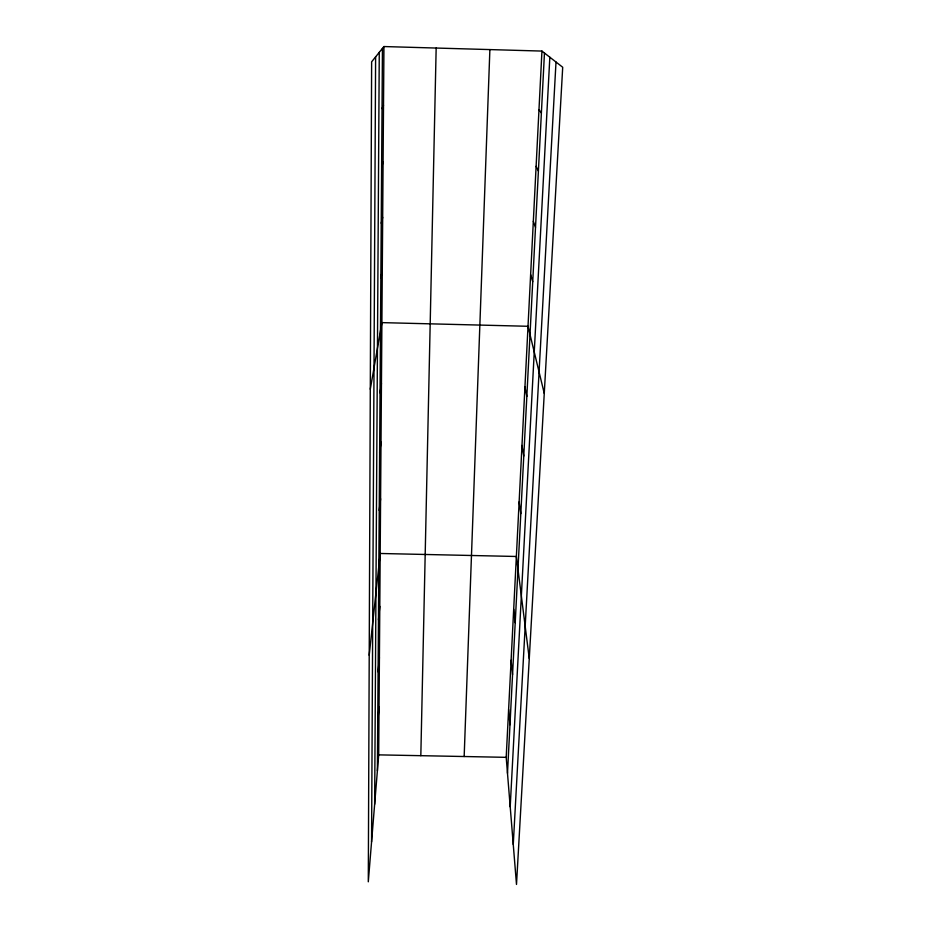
<?xml version="1.0" encoding="UTF-8"?>
<svg xmlns="http://www.w3.org/2000/svg" width="931" height="931" viewBox="0 0 931 931"><rect width="100%" height="100%" fill="white"/><g stroke="black" fill="none" stroke-linecap="round" stroke-linejoin="round"><path stroke-width="1.4" d="M371.562 841.903L375.612 56.884M374.646 804.279L379.266 52.345M377.392 770.763L382.455 48.4M383.944 46.55L371.632 61.818L368.292 881.82L378.696 754.866L383.944 46.55L541.947 51.077L562.708 67.253L516.496 884.45L506.196 757.334L541.947 51.077M420.824 755.681L436.162 48.04M464.162 756.519L489.881 49.587M507.488 773.254L544.46 53.032M510.2 806.828L549.837 57.222M513.26 844.487L556.005 62.028M377.742 722.142L379.057 706.966M378.091 671.879L379.417 657.495M378.452 619.895L379.801 606.36M369.211 655.261L380.197 553.48L516.368 556.482L529.262 658.578M379.22 510.397L380.593 498.772M379.627 452.687L381.012 442.12M380.046 392.859L381.454 383.444M370.294 389.216L381.908 322.626L528.017 326.281L544.263 393.417M380.849 277.845L382.292 270.793M381.233 223.231L382.688 217.342M381.629 166.835L383.095 162.215M382.036 108.59L383.514 105.308M378.696 754.866L506.196 757.334M538.979 109.637L541.376 113.023M536.116 166.358L538.397 171.083M533.323 221.322L535.511 227.292M530.635 274.598L532.718 281.744M524.944 386.924L526.83 396.397M521.988 445.437L523.769 456.05M519.126 501.914L520.813 513.598M513.691 609.211L515.204 622.792M511.107 660.207L512.55 674.626M508.617 709.562L509.979 724.76"/></g></svg>
